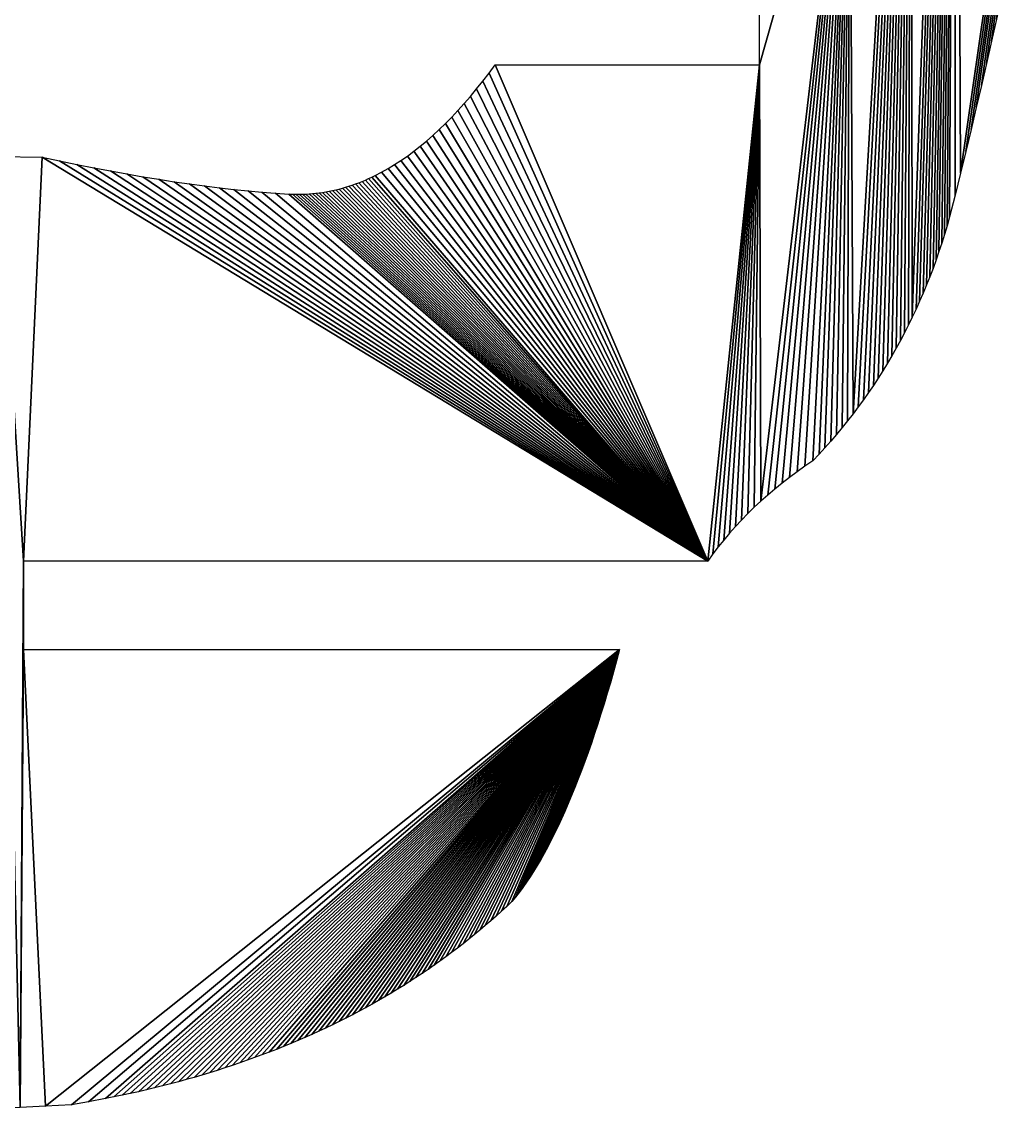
# Model space of a CAD drawing. Extents: x 10 to 917, y 10 to 841.
# Drawn here: x 517.9 to 588.3, y 415.5 to 493.7 of the extents above; entities that cross this region are included whole.
import ezdxf

# ---------------------------------------------------------------- set-up
doc = ezdxf.new("R2010")
doc.units = 0
doc.header["$MEASUREMENT"] = 0
doc.layers.get('0').update_dxf_attribs({"linetype": 'CONTINUOUS'})

msp = doc.modelspace()

# ---------------------------------------------------------------- linework, layer by layer
for p, q in [((570.795, 490.656), (570.795, 496.997)), ((587.779, 493.927), (587.425, 492.342)), ((587.425, 492.342), (587.066, 490.759)), ((551.393, 490.061), (551.834, 490.656)), ((551.834, 490.656), (570.795, 490.656)), ((587.066, 490.759), (586.702, 489.179)), ((550.951, 489.486), (551.393, 490.061)), ((550.063, 488.395), (550.508, 488.93)), ((550.508, 488.93), (550.951, 489.486)), ((586.702, 489.179), (586.333, 487.602)), ((549.617, 487.878), (550.063, 488.395)), ((548.72, 486.905), (549.169, 487.382)), ((549.169, 487.382), (549.617, 487.878)), ((586.333, 487.602), (585.959, 486.027)), ((548.27, 486.448), (548.72, 486.905)), ((547.365, 485.594), (547.818, 486.011)), ((547.818, 486.011), (548.27, 486.448)), ((585.959, 486.027), (585.581, 484.454)), ((546.455, 484.818), (546.911, 485.196)), ((546.911, 485.196), (547.365, 485.594)), ((545.539, 484.121), (545.997, 484.459)), ((545.997, 484.459), (546.455, 484.818)), ((585.581, 484.454), (585.198, 482.883)), ((516.189, 484.087), (519.354, 484.036)), ((519.354, 484.036), (520.606, 483.769)), ((520.606, 483.769), (521.84, 483.516)), ((521.84, 483.516), (523.053, 483.276)), ((544.155, 483.223), (544.618, 483.502)), ((544.618, 483.502), (545.079, 483.802)), ((545.079, 483.802), (545.539, 484.121)), ((523.053, 483.276), (524.247, 483.05)), ((524.247, 483.05), (525.422, 482.838)), ((525.422, 482.838), (526.577, 482.639)), ((526.577, 482.639), (527.712, 482.453)), ((542.759, 482.502), (542.992, 482.61)), ((542.992, 482.61), (543.225, 482.723)), ((543.225, 482.723), (543.691, 482.963)), ((543.691, 482.963), (544.155, 483.223)), ((585.198, 482.883), (584.81, 481.315)), ((527.712, 482.453), (528.828, 482.281)), ((528.828, 482.281), (529.924, 482.123)), ((529.924, 482.123), (531.001, 481.978)), ((531.001, 481.978), (532.058, 481.847)), ((532.058, 481.847), (533.095, 481.729)), ((540.641, 481.754), (540.878, 481.817)), ((540.878, 481.817), (541.114, 481.886)), ((541.114, 481.886), (541.35, 481.959)), ((541.35, 481.959), (541.586, 482.037)), ((541.586, 482.037), (541.821, 482.12)), ((541.821, 482.12), (542.056, 482.208)), ((542.056, 482.208), (542.291, 482.301)), ((542.291, 482.301), (542.525, 482.399)), ((542.525, 482.399), (542.759, 482.502)), ((533.095, 481.729), (534.113, 481.625)), ((534.113, 481.625), (535.112, 481.534)), ((535.112, 481.534), (536.091, 481.457)), ((536.091, 481.457), (537.05, 481.394)), ((537.05, 481.394), (537.292, 481.384)), ((537.292, 481.384), (537.533, 481.378)), ((537.533, 481.378), (537.774, 481.377)), ((537.774, 481.377), (538.015, 481.382)), ((538.015, 481.382), (538.256, 481.391)), ((538.256, 481.391), (538.496, 481.405)), ((538.496, 481.405), (538.735, 481.424)), ((538.735, 481.424), (538.975, 481.448)), ((538.975, 481.448), (539.214, 481.477)), ((539.214, 481.477), (539.453, 481.511)), ((539.453, 481.511), (539.691, 481.55)), ((539.691, 481.55), (539.929, 481.593)), ((539.929, 481.593), (540.167, 481.642)), ((540.167, 481.642), (540.404, 481.696)), ((540.404, 481.696), (540.641, 481.754)), ((584.81, 481.315), (584.417, 479.75)), ((584.417, 479.75), (584.24, 479.123)), ((584.24, 479.123), (584.055, 478.502)), ((583.862, 477.886), (583.66, 477.275)), ((584.055, 478.502), (583.862, 477.886)), ((583.66, 477.275), (583.449, 476.669)), ((583.449, 476.669), (583.231, 476.069)), ((583.231, 476.069), (583.004, 475.473)), ((582.769, 474.883), (582.525, 474.298)), ((583.004, 475.473), (582.769, 474.883)), ((582.525, 474.298), (582.273, 473.719)), ((582.273, 473.719), (582.013, 473.144)), ((581.744, 472.575), (581.467, 472.011)), ((582.013, 473.144), (581.744, 472.575)), ((581.467, 472.011), (581.182, 471.452)), ((580.889, 470.898), (580.587, 470.349)), ((581.182, 471.452), (580.889, 470.898)), ((580.587, 470.349), (580.276, 469.806)), ((580.276, 469.806), (579.958, 469.267)), ((579.631, 468.734), (579.295, 468.207)), ((579.958, 469.267), (579.631, 468.734)), ((579.295, 468.207), (578.952, 467.684)), ((578.6, 467.166), (578.239, 466.654)), ((578.952, 467.684), (578.6, 467.166)), ((578.239, 466.654), (577.871, 466.147)), ((577.494, 465.645), (577.108, 465.148)), ((577.871, 466.147), (577.494, 465.645)), ((576.715, 464.657), (576.313, 464.17)), ((577.108, 465.148), (576.715, 464.657)), ((576.313, 464.17), (575.902, 463.689)), ((575.484, 463.213), (575.056, 462.743)), ((575.902, 463.689), (575.484, 463.213)), ((574.621, 462.277), (574.047, 461.888)), ((575.056, 462.743), (574.621, 462.277)), ((573.486, 461.492), (572.939, 461.087)), ((574.047, 461.888), (573.486, 461.492)), ((572.939, 461.087), (572.406, 460.674)), ((571.886, 460.254), (571.381, 459.825)), ((572.406, 460.674), (571.886, 460.254)), ((570.889, 459.388), (570.41, 458.943)), ((571.381, 459.825), (570.889, 459.388)), ((569.945, 458.49), (569.494, 458.029)), ((570.41, 458.943), (569.945, 458.49)), ((569.057, 457.56), (568.634, 457.083)), ((569.494, 458.029), (569.057, 457.56)), ((568.634, 457.083), (568.224, 456.598)), ((567.828, 456.105), (567.445, 455.604)), ((568.224, 456.598), (567.828, 456.105)), ((567.445, 455.604), (567.077, 455.095)), ((567.077, 455.095), (518.021, 455.095)), ((518.021, 455.095), (518.021, 448.753)), ((518.021, 448.753), (560.76, 448.753)), ((560.76, 448.753), (560.54, 447.945)), ((560.54, 447.945), (560.319, 447.153)), ((560.319, 447.153), (560.096, 446.376)), ((560.096, 446.376), (559.872, 445.615)), ((559.872, 445.615), (559.647, 444.87)), ((559.647, 444.87), (559.42, 444.141)), ((559.42, 444.141), (559.192, 443.427)), ((558.962, 442.729), (558.731, 442.047)), ((559.192, 443.427), (558.962, 442.729)), ((558.731, 442.047), (558.499, 441.38)), ((558.499, 441.38), (558.265, 440.729)), ((558.265, 440.729), (558.03, 440.094)), ((558.03, 440.094), (557.793, 439.475)), ((557.556, 438.871), (557.316, 438.283)), ((557.793, 439.475), (557.556, 438.871)), ((557.316, 438.283), (557.076, 437.71)), ((557.076, 437.71), (556.834, 437.154)), ((556.59, 436.613), (556.346, 436.088)), ((556.834, 437.154), (556.59, 436.613)), ((556.346, 436.088), (556.1, 435.578)), ((555.852, 435.085), (555.604, 434.607)), ((556.1, 435.578), (555.852, 435.085)), ((555.353, 434.144), (555.102, 433.698)), ((555.604, 434.607), (555.353, 434.144)), ((555.102, 433.698), (554.849, 433.267)), ((554.595, 432.852), (554.339, 432.453)), ((554.849, 433.267), (554.595, 432.852)), ((554.082, 432.069), (553.824, 431.701)), ((554.339, 432.453), (554.082, 432.069)), ((553.303, 431.012), (553.04, 430.691)), ((553.564, 431.349), (553.303, 431.012)), ((553.824, 431.701), (553.564, 431.349)), ((552.666, 430.34), (552.287, 429.992)), ((553.04, 430.691), (552.666, 430.34)), ((551.905, 429.648), (551.519, 429.308)), ((552.287, 429.992), (551.905, 429.648)), ((550.735, 428.64), (550.338, 428.312)), ((551.129, 428.972), (550.735, 428.64)), ((551.519, 429.308), (551.129, 428.972)), ((549.937, 427.988), (549.532, 427.668)), ((550.338, 428.312), (549.937, 427.988)), ((549.123, 427.351), (548.711, 427.039)), ((549.532, 427.668), (549.123, 427.351)), ((547.875, 426.426), (547.451, 426.126)), ((548.295, 426.731), (547.875, 426.426)), ((548.711, 427.039), (548.295, 426.731)), ((546.592, 425.537), (546.157, 425.248)), ((547.024, 425.829), (546.592, 425.537)), ((547.451, 426.126), (547.024, 425.829)), ((545.719, 424.963), (545.276, 424.683)), ((546.157, 425.248), (545.719, 424.963)), ((544.379, 424.133), (543.926, 423.864)), ((544.83, 424.406), (544.379, 424.133)), ((545.276, 424.683), (544.83, 424.406)), ((543.007, 423.338), (542.541, 423.081)), ((543.468, 423.599), (543.007, 423.338)), ((543.926, 423.864), (543.468, 423.599)), ((541.6, 422.578), (541.123, 422.333)), ((542.072, 422.827), (541.6, 422.578)), ((542.541, 423.081), (542.072, 422.827)), ((539.671, 421.621), (539.179, 421.391)), ((540.159, 421.854), (539.671, 421.621)), ((540.643, 422.092), (540.159, 421.854)), ((541.123, 422.333), (540.643, 422.092)), ((538.185, 420.944), (537.682, 420.726)), ((538.684, 421.166), (538.185, 420.944)), ((539.179, 421.391), (538.684, 421.166)), ((536.151, 420.097), (535.633, 419.895)), ((536.665, 420.303), (536.151, 420.097)), ((537.175, 420.512), (536.665, 420.303)), ((537.682, 420.726), (537.175, 420.512)), ((534.056, 419.312), (533.523, 419.126)), ((534.586, 419.503), (534.056, 419.312)), ((535.111, 419.697), (534.586, 419.503)), ((535.633, 419.895), (535.111, 419.697)), ((531.902, 418.591), (531.354, 418.421)), ((532.446, 418.766), (531.902, 418.591)), ((532.987, 418.944), (532.446, 418.766)), ((533.523, 419.126), (532.987, 418.944)), ((529.123, 417.779), (528.556, 417.628)), ((529.687, 417.933), (529.123, 417.779)), ((530.246, 418.092), (529.687, 417.933)), ((530.802, 418.254), (530.246, 418.092)), ((531.354, 418.421), (530.802, 418.254)), ((525.665, 416.934), (525.076, 416.806)), ((526.251, 417.065), (525.665, 416.934)), ((526.833, 417.2), (526.251, 417.065)), ((527.411, 417.338), (526.833, 417.2)), ((527.986, 417.481), (527.411, 417.338)), ((528.556, 417.628), (527.986, 417.481)), ((521.459, 416.127), (519.599, 416.025)), ((522.68, 416.338), (521.459, 416.127)), ((523.885, 416.564), (522.68, 416.338)), ((524.482, 416.683), (523.885, 416.564)), ((525.076, 416.806), (524.482, 416.683)), ((519.599, 416.025), (517.763, 415.932))]:
    msp.add_line(p, q)

# ---------------------------------------------------------------- meshes
mesh = msp.add_polyface()
corners = [(585.198, 482.883), (599.873, 584.791), (585.581, 484.454), (585.959, 486.027), (586.333, 487.602), (586.702, 489.179), (587.066, 490.759), (587.425, 492.342), (587.779, 493.927), (588.129, 495.514), (588.473, 497.104), (588.813, 498.696), (589.148, 500.29), (589.479, 501.887), (589.804, 503.486), (590.125, 505.088), (590.441, 506.692), (581.665, 537.243), (584.877, 561.047), (581.744, 472.575), (583.231, 476.069), (583.449, 476.669), (583.66, 477.275), (583.862, 477.886), (584.055, 478.502), (584.24, 479.123), (584.417, 479.75), (584.81, 481.315), (577.269, 519.829), (564.434, 521.249), (564.747, 522.886), (565.094, 524.739), (565.473, 526.807), (565.886, 529.092), (566.331, 531.593), (566.81, 534.31), (567.321, 537.243), (577.269, 513.487), (577.494, 465.645), (570.795, 496.997), (562.217, 513.487)]
mesh.append_faces([[corners[k] for k in face] for face in [(0, 1, 2), (2, 1, 3), (3, 1, 4), (4, 1, 5), (5, 1, 6), (6, 1, 7), (7, 1, 8), (8, 1, 9), (9, 1, 10), (10, 1, 11), (11, 1, 12), (12, 1, 13), (13, 1, 14), (14, 1, 15), (15, 1, 16), (20, 18, 21), (21, 18, 22), (22, 18, 23), (23, 18, 24), (24, 18, 25), (25, 18, 26), (26, 18, 27), (27, 18, 0), (28, 17, 37)]], dxfattribs={"vtx0": -1, "vtx1": -1})
mesh.append_faces([[corners[k] for k in face] for face in [(17, 18, 19), (37, 17, 38)]], dxfattribs={"vtx0": -1, "vtx1": -1, "vtx2": -1})
mesh.append_faces([[corners[k] for k in face] for face in [(28, 29, 30), (28, 30, 31), (28, 31, 32), (28, 32, 33), (28, 33, 34), (28, 34, 35), (28, 35, 36), (28, 36, 17), (39, 40, 37)]], dxfattribs={"vtx0": -1, "vtx2": -1})
mesh = msp.add_polyface()
corners = [(584.877, 561.047), (599.873, 584.791), (585.198, 482.883), (590.441, 506.692), (590.752, 508.298), (591.058, 509.907), (591.36, 511.519), (591.657, 513.132), (591.948, 514.748), (592.236, 516.367), (592.518, 517.988), (592.795, 519.611), (593.068, 521.236), (593.336, 522.865), (593.599, 524.495), (593.857, 526.128), (594.111, 527.763), (594.36, 529.401), (594.604, 531.041), (594.843, 532.683), (595.077, 534.328), (595.306, 535.976), (595.531, 537.625), (595.751, 539.277), (595.966, 540.932), (596.176, 542.589), (596.382, 544.248), (596.582, 545.91), (596.778, 547.574), (596.969, 549.24), (597.156, 550.909), (597.337, 552.58), (568.729, 547.792), (581.665, 543.584), (568.377, 543.584), (569.081, 552.105), (569.433, 556.524), (569.785, 561.047), (581.665, 537.243)]
mesh.append_faces([[corners[k] for k in face] for face in [(32, 33, 34)]], dxfattribs={"vtx0": -1})
mesh.append_faces([[corners[k] for k in face] for face in [(3, 1, 4), (4, 1, 5), (5, 1, 6), (6, 1, 7), (7, 1, 8), (8, 1, 9), (9, 1, 10), (10, 1, 11), (11, 1, 12), (12, 1, 13), (13, 1, 14), (14, 1, 15), (15, 1, 16), (16, 1, 17), (17, 1, 18), (18, 1, 19), (19, 1, 20), (20, 1, 21), (21, 1, 22), (22, 1, 23), (23, 1, 24), (24, 1, 25), (25, 1, 26), (26, 1, 27), (27, 1, 28), (28, 1, 29), (29, 1, 30), (30, 1, 31), (33, 0, 38)]], dxfattribs={"vtx0": -1, "vtx1": -1})
mesh.append_faces([[corners[k] for k in face] for face in [(0, 1, 2)]], dxfattribs={"vtx0": -1, "vtx1": -1, "vtx2": -1})
mesh.append_faces([[corners[k] for k in face] for face in [(33, 32, 35), (33, 35, 36), (33, 36, 37), (33, 37, 0)]], dxfattribs={"vtx0": -1, "vtx2": -1})
mesh = msp.add_polyface()
corners = [(581.744, 472.575), (584.877, 561.047), (582.013, 473.144), (582.273, 473.719), (582.525, 474.298), (582.769, 474.883), (583.004, 475.473), (583.231, 476.069), (577.494, 465.645), (581.665, 537.243), (577.871, 466.147), (578.239, 466.654), (578.6, 467.166), (578.952, 467.684), (579.295, 468.207), (579.631, 468.734), (579.958, 469.267), (580.276, 469.806), (580.587, 470.349), (580.889, 470.898), (581.182, 471.452), (581.467, 472.011), (570.795, 496.997), (577.269, 513.487), (570.795, 490.656), (570.889, 459.388), (571.381, 459.825), (571.886, 460.254), (572.406, 460.674), (572.939, 461.087), (573.486, 461.492), (574.047, 461.888), (574.621, 462.277), (575.056, 462.743), (575.484, 463.213), (575.902, 463.689), (576.313, 464.17), (576.715, 464.657), (577.108, 465.148)]
mesh.append_faces([[corners[k] for k in face] for face in [(0, 1, 2), (2, 1, 3), (3, 1, 4), (4, 1, 5), (5, 1, 6), (6, 1, 7), (8, 9, 10), (10, 9, 11), (11, 9, 12), (12, 9, 13), (13, 9, 14), (14, 9, 15), (15, 9, 16), (16, 9, 17), (17, 9, 18), (18, 9, 19), (19, 9, 20), (20, 9, 21), (21, 9, 0), (22, 23, 24), (25, 23, 26), (26, 23, 27), (27, 23, 28), (28, 23, 29), (29, 23, 30), (30, 23, 31), (31, 23, 32), (32, 23, 33), (33, 23, 34), (34, 23, 35), (35, 23, 36), (36, 23, 37), (37, 23, 38), (38, 23, 8)]], dxfattribs={"vtx0": -1, "vtx1": -1})
mesh.append_faces([[corners[k] for k in face] for face in [(24, 23, 25)]], dxfattribs={"vtx0": -1, "vtx1": -1, "vtx2": -1})
mesh = msp.add_polyface()
corners = [(564.434, 521.249), (577.269, 519.829), (564.153, 519.829), (556.541, 497.727), (556.546, 497.512), (556.541, 497.615), (556.557, 497.977), (556.555, 497.418), (556.569, 497.332), (556.591, 498.263), (556.588, 497.256), (556.612, 497.188), (556.645, 498.584), (556.64, 497.129), (556.674, 497.079), (556.717, 498.94), (556.712, 497.038), (556.755, 497.006), (556.81, 499.332), (570.795, 496.997), (556.921, 499.759), (557.052, 500.221), (557.201, 500.719), (557.37, 501.252), (557.559, 501.82), (557.766, 502.424), (557.993, 503.063), (558.239, 503.737), (558.505, 504.447), (558.789, 505.192), (559.093, 505.972), (559.416, 506.788), (559.759, 507.639), (560.501, 509.447), (561.321, 511.397), (562.217, 513.487), (567.077, 455.095), (550.508, 488.93), (550.951, 489.486), (551.393, 490.061), (551.834, 490.656), (570.795, 490.656)]
mesh.append_faces([[corners[k] for k in face] for face in [(0, 1, 2), (3, 4, 5)]], dxfattribs={"vtx0": -1})
mesh.append_faces([[corners[k] for k in face] for face in [(4, 6, 7), (7, 6, 8), (8, 9, 10), (10, 9, 11), (11, 12, 13), (13, 12, 14), (14, 15, 16), (16, 15, 17), (17, 18, 19)]], dxfattribs={"vtx0": -1, "vtx1": -1})
mesh.append_faces([[corners[k] for k in face] for face in [(4, 3, 6), (8, 6, 9), (11, 9, 12), (14, 12, 15), (17, 15, 18), (19, 18, 20), (19, 20, 21), (19, 21, 22), (19, 22, 23), (19, 23, 24), (19, 24, 25), (19, 25, 26), (19, 26, 27), (19, 27, 28), (19, 28, 29), (19, 29, 30), (19, 30, 31), (19, 31, 32), (19, 32, 33), (19, 33, 34), (19, 34, 35), (36, 37, 38), (36, 38, 39), (36, 39, 40), (36, 40, 41)]], dxfattribs={"vtx0": -1, "vtx2": -1})
mesh = msp.add_polyface()
corners = [(513.037, 475.274), (450.82, 491.199), (450.906, 491.317), (450.988, 491.408), (480.228, 483.861), (481.953, 483.933), (483.775, 483.998), (485.693, 484.054), (487.706, 484.102), (489.816, 484.142), (492.021, 484.173), (494.323, 484.197), (496.72, 484.212), (499.214, 484.219), (501.803, 484.217), (504.488, 484.208), (507.269, 484.19), (510.146, 484.164), (513.12, 484.129), (513.037, 468.933), (518.021, 455.095), (516.189, 484.087), (519.354, 484.036), (567.077, 455.095), (520.606, 483.769), (521.84, 483.516), (523.053, 483.276), (524.247, 483.05), (525.422, 482.838), (526.577, 482.639), (527.712, 482.453), (528.828, 482.281), (529.924, 482.123), (531.001, 481.978), (532.058, 481.847), (533.095, 481.729), (534.113, 481.625), (535.112, 481.534), (536.091, 481.457), (537.05, 481.394)]
mesh.append_faces([[corners[k] for k in face] for face in [(0, 18, 19)]], dxfattribs={"vtx0": -1, "vtx1": -1})
mesh.append_faces([[corners[k] for k in face] for face in [(0, 3, 4)]], dxfattribs={"vtx0": -1, "vtx1": -1, "vtx2": -1})
mesh.append_faces([[corners[k] for k in face] for face in [(0, 1, 2), (0, 2, 3), (0, 4, 5), (0, 5, 6), (0, 6, 7), (0, 7, 8), (0, 8, 9), (0, 9, 10), (0, 10, 11), (0, 11, 12), (0, 12, 13), (0, 13, 14), (0, 14, 15), (0, 15, 16), (0, 16, 17), (0, 17, 18), (20, 21, 22), (23, 22, 24), (23, 24, 25), (23, 25, 26), (23, 26, 27), (23, 27, 28), (23, 28, 29), (23, 29, 30), (23, 30, 31), (23, 31, 32), (23, 32, 33), (23, 33, 34), (23, 34, 35), (23, 35, 36), (23, 36, 37), (23, 37, 38), (23, 38, 39)]], dxfattribs={"vtx0": -1, "vtx2": -1})
mesh = msp.add_polyface()
corners = [(567.077, 455.095), (538.015, 481.382), (538.256, 481.391), (538.496, 481.405), (538.735, 481.424), (570.795, 490.656), (567.445, 455.604), (567.828, 456.105), (568.224, 456.598), (568.634, 457.083), (569.057, 457.56), (569.494, 458.029), (569.945, 458.49), (570.41, 458.943), (570.889, 459.388), (554.849, 433.267), (560.76, 448.753), (555.102, 433.698), (555.353, 434.144), (555.604, 434.607), (555.852, 435.085), (556.1, 435.578), (556.346, 436.088), (556.59, 436.613), (556.834, 437.154), (557.076, 437.71), (557.316, 438.283), (557.556, 438.871), (557.793, 439.475), (558.03, 440.094), (558.265, 440.729), (558.499, 441.38), (558.731, 442.047), (558.962, 442.729), (559.192, 443.427), (559.42, 444.141), (559.647, 444.87), (559.872, 445.615), (560.096, 446.376), (560.319, 447.153), (560.54, 447.945)]
mesh.append_faces([[corners[k] for k in face] for face in [(39, 16, 40)]], dxfattribs={"vtx0": -1})
mesh.append_faces([[corners[k] for k in face] for face in [(0, 5, 6), (6, 5, 7), (7, 5, 8), (8, 5, 9), (9, 5, 10), (10, 5, 11), (11, 5, 12), (12, 5, 13), (13, 5, 14), (15, 16, 17), (17, 16, 18), (18, 16, 19), (19, 16, 20), (20, 16, 21), (21, 16, 22), (22, 16, 23), (23, 16, 24), (24, 16, 25), (25, 16, 26), (26, 16, 27), (27, 16, 28), (28, 16, 29), (29, 16, 30), (30, 16, 31), (31, 16, 32), (32, 16, 33), (33, 16, 34), (34, 16, 35), (35, 16, 36), (36, 16, 37), (37, 16, 38), (38, 16, 39)]], dxfattribs={"vtx0": -1, "vtx1": -1})
mesh.append_faces([[corners[k] for k in face] for face in [(0, 1, 2), (0, 2, 3), (0, 3, 4)]], dxfattribs={"vtx0": -1, "vtx2": -1})
mesh = msp.add_polyface()
corners = [(567.077, 455.095), (538.735, 481.424), (538.975, 481.448), (539.214, 481.477), (539.453, 481.511), (539.691, 481.55), (539.929, 481.593), (540.167, 481.642), (540.404, 481.696), (540.641, 481.754), (540.878, 481.817), (541.114, 481.886), (541.35, 481.959), (541.586, 482.037), (541.821, 482.12), (542.056, 482.208), (542.291, 482.301), (542.525, 482.399), (542.759, 482.502), (542.992, 482.61), (543.225, 482.723), (543.691, 482.963), (544.155, 483.223), (544.618, 483.502), (545.079, 483.802), (545.539, 484.121), (545.997, 484.459), (546.455, 484.818), (546.911, 485.196), (547.365, 485.594), (547.818, 486.011), (548.27, 486.448), (548.72, 486.905), (549.169, 487.382), (549.617, 487.878), (550.063, 488.395), (550.508, 488.93)]
mesh.append_faces([[corners[k] for k in face] for face in [(0, 1, 2), (0, 2, 3), (0, 3, 4), (0, 4, 5), (0, 5, 6), (0, 6, 7), (0, 7, 8), (0, 8, 9), (0, 9, 10), (0, 10, 11), (0, 11, 12), (0, 12, 13), (0, 13, 14), (0, 14, 15), (0, 15, 16), (0, 16, 17), (0, 17, 18), (0, 18, 19), (0, 19, 20), (0, 20, 21), (0, 21, 22), (0, 22, 23), (0, 23, 24), (0, 24, 25), (0, 25, 26), (0, 26, 27), (0, 27, 28), (0, 28, 29), (0, 29, 30), (0, 30, 31), (0, 31, 32), (0, 32, 33), (0, 33, 34), (0, 34, 35), (0, 35, 36)]], dxfattribs={"vtx0": -1, "vtx2": -1})
mesh = msp.add_polyface()
corners = [(483.79, 416.295), (501.633, 428.749), (485.069, 416.179), (486.372, 416.072), (487.702, 415.974), (489.056, 415.886), (490.436, 415.808), (491.841, 415.739), (493.271, 415.68), (494.727, 415.63), (496.208, 415.59), (497.714, 415.559), (499.246, 415.538), (500.803, 415.526), (502.385, 415.524), (501.633, 435.09), (513.037, 468.933), (503.992, 415.531), (505.625, 415.548), (507.283, 415.574), (508.967, 415.61), (510.675, 415.655), (512.409, 415.71), (514.169, 415.774), (513.12, 484.129), (516.189, 484.087), (515.953, 415.848), (517.763, 415.932), (518.021, 455.095), (519.354, 484.036), (567.077, 455.095), (518.021, 448.753), (519.599, 416.025), (560.76, 448.753), (521.459, 416.127), (522.68, 416.338), (523.885, 416.564), (524.482, 416.683)]
mesh.append_faces([[corners[k] for k in face] for face in [(0, 1, 2), (2, 1, 3), (3, 1, 4), (4, 1, 5), (5, 1, 6), (6, 1, 7), (7, 1, 8), (8, 1, 9), (9, 1, 10), (10, 1, 11), (11, 1, 12), (12, 1, 13), (13, 1, 14), (15, 16, 1), (14, 16, 17), (17, 16, 18), (18, 16, 19), (19, 16, 20), (20, 16, 21), (21, 16, 22), (22, 16, 23), (23, 25, 26), (26, 25, 27), (28, 29, 30), (27, 31, 32), (31, 27, 28), (32, 33, 34), (34, 33, 35), (35, 33, 36), (36, 33, 37)]], dxfattribs={"vtx0": -1, "vtx1": -1})
mesh.append_faces([[corners[k] for k in face] for face in [(1, 16, 14), (23, 16, 24), (27, 25, 28)]], dxfattribs={"vtx0": -1, "vtx1": -1, "vtx2": -1})
mesh.append_faces([[corners[k] for k in face] for face in [(23, 24, 25), (32, 31, 33)]], dxfattribs={"vtx0": -1, "vtx2": -1})
mesh = msp.add_polyface()
corners = [(567.077, 455.095), (537.05, 481.394), (537.292, 481.384), (537.533, 481.378), (537.774, 481.377), (538.015, 481.382), (524.482, 416.683), (560.76, 448.753), (525.076, 416.806), (525.665, 416.934), (526.251, 417.065), (526.833, 417.2), (527.411, 417.338), (527.986, 417.481), (528.556, 417.628), (529.123, 417.779), (529.687, 417.933), (530.246, 418.092), (530.802, 418.254), (531.354, 418.421), (531.902, 418.591), (532.446, 418.766), (532.987, 418.944), (533.523, 419.126), (534.056, 419.312), (534.586, 419.503), (535.111, 419.697), (535.633, 419.895), (536.151, 420.097), (536.665, 420.303), (537.175, 420.512), (537.682, 420.726), (538.185, 420.944), (538.684, 421.166), (539.179, 421.391), (539.671, 421.621), (540.159, 421.854), (540.643, 422.092), (541.123, 422.333)]
mesh.append_faces([[corners[k] for k in face] for face in [(6, 7, 8), (8, 7, 9), (9, 7, 10), (10, 7, 11), (11, 7, 12), (12, 7, 13), (13, 7, 14), (14, 7, 15), (15, 7, 16), (16, 7, 17), (17, 7, 18), (18, 7, 19), (19, 7, 20), (20, 7, 21), (21, 7, 22), (22, 7, 23), (23, 7, 24), (24, 7, 25), (25, 7, 26), (26, 7, 27), (27, 7, 28), (28, 7, 29), (29, 7, 30), (30, 7, 31), (31, 7, 32), (32, 7, 33), (33, 7, 34), (34, 7, 35), (35, 7, 36), (36, 7, 37), (37, 7, 38)]], dxfattribs={"vtx0": -1, "vtx1": -1})
mesh.append_faces([[corners[k] for k in face] for face in [(0, 1, 2), (0, 2, 3), (0, 3, 4), (0, 4, 5)]], dxfattribs={"vtx0": -1, "vtx2": -1})
mesh = msp.add_polyface()
corners = [(541.123, 422.333), (560.76, 448.753), (541.6, 422.578), (542.072, 422.827), (542.541, 423.081), (543.007, 423.338), (543.468, 423.599), (543.926, 423.864), (544.379, 424.133), (544.83, 424.406), (545.276, 424.683), (545.719, 424.963), (546.157, 425.248), (546.592, 425.537), (547.024, 425.829), (547.451, 426.126), (547.875, 426.426), (548.295, 426.731), (548.711, 427.039), (549.123, 427.351), (549.532, 427.668), (549.937, 427.988), (550.338, 428.312), (550.735, 428.64), (551.129, 428.972), (551.519, 429.308), (551.905, 429.648), (552.287, 429.992), (552.666, 430.34), (553.04, 430.691), (553.303, 431.012), (553.564, 431.349), (553.824, 431.701), (554.082, 432.069), (554.339, 432.453), (554.595, 432.852), (554.849, 433.267)]
mesh.append_faces([[corners[k] for k in face] for face in [(0, 1, 2), (2, 1, 3), (3, 1, 4), (4, 1, 5), (5, 1, 6), (6, 1, 7), (7, 1, 8), (8, 1, 9), (9, 1, 10), (10, 1, 11), (11, 1, 12), (12, 1, 13), (13, 1, 14), (14, 1, 15), (15, 1, 16), (16, 1, 17), (17, 1, 18), (18, 1, 19), (19, 1, 20), (20, 1, 21), (21, 1, 22), (22, 1, 23), (23, 1, 24), (24, 1, 25), (25, 1, 26), (26, 1, 27), (27, 1, 28), (28, 1, 29), (29, 1, 30), (30, 1, 31), (31, 1, 32), (32, 1, 33), (33, 1, 34), (34, 1, 35), (35, 1, 36)]], dxfattribs={"vtx0": -1, "vtx1": -1})

doc.saveas('drawing.dxf')
